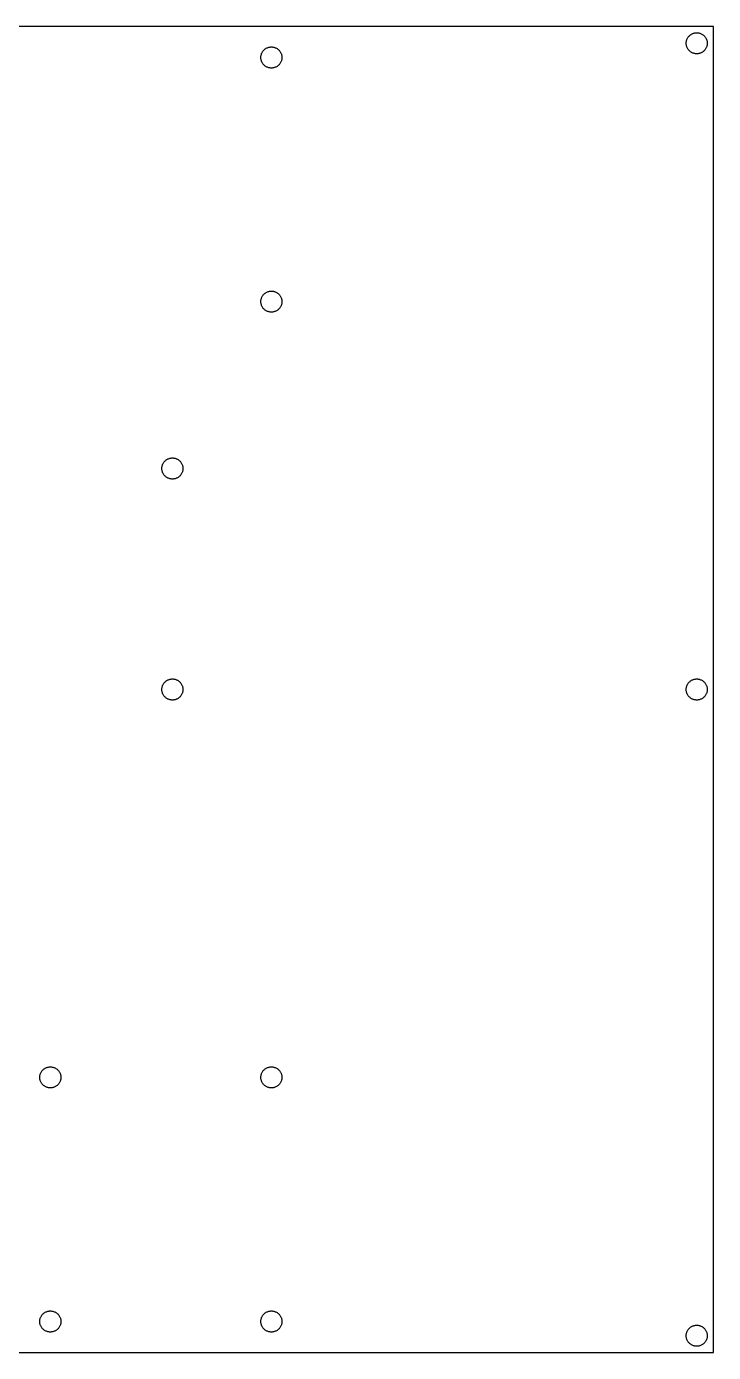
# Model space of a CAD drawing. Header units: metres. Extents: x 0 to 214, y 0 to 214.
# Drawn here: x 103.2 to 214, y 0 to 214 of the extents above; entities that cross this region are included whole.
import ezdxf

# ---------------------------------------------------------------- set-up
doc = ezdxf.new("R2010")
doc.units = ezdxf.units.M

msp = doc.modelspace()

# ---------------------------------------------------------------- linework, layer by layer
for p, q in [((214, 214), (0, 214)), ((214, 0), (214, 214)), ((209.683, 211.825), (209.719, 211.926)), ((209.719, 211.926), (209.762, 212.024)), ((209.762, 212.024), (209.81, 212.119)), ((209.81, 212.119), (209.865, 212.211)), ((209.865, 212.211), (209.925, 212.299)), ((209.925, 212.299), (209.99, 212.384)), ((209.99, 212.384), (210.061, 212.464)), ((210.061, 212.464), (210.136, 212.539)), ((210.136, 212.539), (210.216, 212.61)), ((210.216, 212.61), (210.301, 212.675)), ((210.301, 212.675), (210.389, 212.735)), ((210.389, 212.735), (210.481, 212.79)), ((210.481, 212.79), (210.576, 212.838)), ((210.576, 212.838), (210.674, 212.881)), ((210.674, 212.881), (210.775, 212.917)), ((210.775, 212.917), (210.877, 212.947)), ((210.877, 212.947), (210.981, 212.97)), ((210.981, 212.97), (211.087, 212.987)), ((211.087, 212.987), (211.193, 212.997)), ((211.193, 212.997), (211.3, 213)), ((211.3, 213), (211.407, 212.997)), ((211.407, 212.997), (211.513, 212.987)), ((211.513, 212.987), (211.619, 212.97)), ((211.619, 212.97), (211.723, 212.947)), ((211.723, 212.947), (211.825, 212.917)), ((211.825, 212.917), (211.926, 212.881)), ((211.926, 212.881), (212.024, 212.838)), ((212.024, 212.838), (212.119, 212.79)), ((212.119, 212.79), (212.211, 212.735)), ((212.211, 212.735), (212.299, 212.675)), ((212.299, 212.675), (212.384, 212.61)), ((212.384, 212.61), (212.464, 212.539)), ((212.464, 212.539), (212.539, 212.464)), ((212.539, 212.464), (212.61, 212.384)), ((212.61, 212.384), (212.675, 212.299)), ((212.675, 212.299), (212.735, 212.211)), ((212.735, 212.211), (212.79, 212.119)), ((212.79, 212.119), (212.838, 212.024)), ((212.838, 212.024), (212.881, 211.926)), ((212.881, 211.926), (212.917, 211.825)), ((141.086, 209.626), (141.128, 209.724)), ((141.128, 209.724), (141.177, 209.819)), ((141.177, 209.819), (141.231, 209.911)), ((141.231, 209.911), (141.291, 209.999)), ((141.291, 209.999), (141.357, 210.084)), ((141.357, 210.084), (141.427, 210.164)), ((141.427, 210.164), (141.503, 210.239)), ((141.503, 210.239), (141.583, 210.31)), ((141.583, 210.31), (141.667, 210.375)), ((141.667, 210.375), (141.756, 210.435)), ((141.756, 210.435), (141.848, 210.49)), ((141.848, 210.49), (141.943, 210.538)), ((141.943, 210.538), (142.041, 210.581)), ((142.041, 210.581), (142.141, 210.617)), ((142.141, 210.617), (142.244, 210.647)), ((142.244, 210.647), (142.348, 210.67)), ((142.348, 210.67), (142.454, 210.687)), ((142.454, 210.687), (142.56, 210.697)), ((142.56, 210.697), (142.667, 210.7)), ((142.667, 210.7), (142.773, 210.697)), ((142.773, 210.697), (142.88, 210.687)), ((142.88, 210.687), (142.985, 210.67)), ((142.985, 210.67), (143.089, 210.647)), ((143.089, 210.647), (143.192, 210.617)), ((143.192, 210.617), (143.292, 210.581)), ((143.292, 210.581), (143.39, 210.538)), ((143.39, 210.538), (143.486, 210.49)), ((143.486, 210.49), (143.578, 210.435)), ((143.578, 210.435), (143.666, 210.375)), ((143.666, 210.375), (143.75, 210.31)), ((143.75, 210.31), (143.83, 210.239)), ((143.83, 210.239), (143.906, 210.164)), ((143.906, 210.164), (143.977, 210.084)), ((143.977, 210.084), (144.042, 209.999)), ((144.042, 209.999), (144.102, 209.911)), ((144.102, 209.911), (144.156, 209.819)), ((144.156, 209.819), (144.205, 209.724)), ((144.205, 209.724), (144.247, 209.626)), ((209.6, 211.3), (209.603, 211.407)), ((209.603, 211.193), (209.6, 211.3)), ((209.603, 211.407), (209.613, 211.513)), ((209.613, 211.087), (209.603, 211.193)), ((209.613, 211.513), (209.63, 211.619)), ((209.63, 210.981), (209.613, 211.087)), ((209.63, 211.619), (209.653, 211.723)), ((209.653, 210.877), (209.63, 210.981)), ((209.653, 211.723), (209.683, 211.825)), ((209.683, 210.775), (209.653, 210.877)), ((209.719, 210.674), (209.683, 210.775)), ((209.762, 210.576), (209.719, 210.674)), ((209.81, 210.481), (209.762, 210.576)), ((209.865, 210.389), (209.81, 210.481)), ((209.925, 210.301), (209.865, 210.389)), ((209.99, 210.216), (209.925, 210.301)), ((210.061, 210.136), (209.99, 210.216)), ((210.136, 210.061), (210.061, 210.136)), ((210.216, 209.99), (210.136, 210.061)), ((210.301, 209.925), (210.216, 209.99)), ((210.389, 209.865), (210.301, 209.925)), ((210.481, 209.81), (210.389, 209.865)), ((210.576, 209.762), (210.481, 209.81)), ((210.674, 209.719), (210.576, 209.762)), ((212.024, 209.762), (211.926, 209.719)), ((212.119, 209.81), (212.024, 209.762)), ((212.211, 209.865), (212.119, 209.81)), ((212.299, 209.925), (212.211, 209.865)), ((212.384, 209.99), (212.299, 209.925)), ((212.464, 210.061), (212.384, 209.99)), ((212.539, 210.136), (212.464, 210.061)), ((212.61, 210.216), (212.539, 210.136)), ((212.675, 210.301), (212.61, 210.216)), ((212.735, 210.389), (212.675, 210.301)), ((212.79, 210.481), (212.735, 210.389)), ((212.838, 210.576), (212.79, 210.481)), ((212.881, 210.674), (212.838, 210.576)), ((212.917, 210.775), (212.881, 210.674)), ((212.917, 211.825), (212.947, 211.723)), ((212.947, 210.877), (212.917, 210.775)), ((212.947, 211.723), (212.97, 211.619)), ((212.97, 210.981), (212.947, 210.877)), ((212.97, 211.619), (212.987, 211.513)), ((212.987, 211.087), (212.97, 210.981)), ((212.987, 211.513), (212.997, 211.407)), ((212.997, 211.193), (212.987, 211.087)), ((212.997, 211.407), (213, 211.3)), ((213, 211.3), (212.997, 211.193)), ((140.967, 209), (140.97, 209.107)), ((140.97, 208.893), (140.967, 209)), ((140.97, 209.107), (140.98, 209.213)), ((140.98, 208.787), (140.97, 208.893)), ((140.98, 209.213), (140.997, 209.319)), ((140.997, 208.681), (140.98, 208.787)), ((140.997, 209.319), (141.02, 209.423)), ((141.02, 208.577), (140.997, 208.681)), ((141.02, 209.423), (141.05, 209.525)), ((141.05, 208.475), (141.02, 208.577)), ((141.05, 209.525), (141.086, 209.626)), ((141.086, 208.374), (141.05, 208.475)), ((141.128, 208.276), (141.086, 208.374)), ((141.177, 208.181), (141.128, 208.276)), ((141.231, 208.089), (141.177, 208.181)), ((141.291, 208.001), (141.231, 208.089)), ((141.357, 207.916), (141.291, 208.001)), ((141.427, 207.836), (141.357, 207.916)), ((141.503, 207.761), (141.427, 207.836)), ((141.583, 207.69), (141.503, 207.761)), ((141.667, 207.625), (141.583, 207.69)), ((141.756, 207.565), (141.667, 207.625)), ((143.666, 207.625), (143.578, 207.565)), ((143.75, 207.69), (143.666, 207.625)), ((143.83, 207.761), (143.75, 207.69)), ((143.906, 207.836), (143.83, 207.761)), ((143.977, 207.916), (143.906, 207.836)), ((144.042, 208.001), (143.977, 207.916)), ((144.102, 208.089), (144.042, 208.001)), ((144.156, 208.181), (144.102, 208.089)), ((144.205, 208.276), (144.156, 208.181)), ((144.247, 208.374), (144.205, 208.276)), ((144.247, 209.626), (144.283, 209.525)), ((144.283, 208.475), (144.247, 208.374)), ((144.283, 209.525), (144.313, 209.423)), ((144.313, 208.577), (144.283, 208.475)), ((144.313, 209.423), (144.337, 209.319)), ((144.337, 208.681), (144.313, 208.577)), ((144.337, 209.319), (144.353, 209.213)), ((144.353, 208.787), (144.337, 208.681)), ((144.353, 209.213), (144.363, 209.107)), ((144.363, 208.893), (144.353, 208.787)), ((144.363, 209.107), (144.367, 209)), ((144.367, 209), (144.363, 208.893)), ((210.775, 209.683), (210.674, 209.719)), ((210.877, 209.653), (210.775, 209.683)), ((210.981, 209.63), (210.877, 209.653)), ((211.087, 209.613), (210.981, 209.63)), ((211.193, 209.603), (211.087, 209.613)), ((211.3, 209.6), (211.193, 209.603)), ((211.407, 209.603), (211.3, 209.6)), ((211.513, 209.613), (211.407, 209.603)), ((211.619, 209.63), (211.513, 209.613)), ((211.723, 209.653), (211.619, 209.63)), ((211.825, 209.683), (211.723, 209.653)), ((211.926, 209.719), (211.825, 209.683)), ((141.848, 207.51), (141.756, 207.565)), ((141.943, 207.462), (141.848, 207.51)), ((142.041, 207.419), (141.943, 207.462)), ((142.141, 207.383), (142.041, 207.419)), ((142.244, 207.353), (142.141, 207.383)), ((142.348, 207.33), (142.244, 207.353)), ((142.454, 207.313), (142.348, 207.33)), ((142.56, 207.303), (142.454, 207.313)), ((142.667, 207.3), (142.56, 207.303)), ((142.773, 207.303), (142.667, 207.3)), ((142.88, 207.313), (142.773, 207.303)), ((142.985, 207.33), (142.88, 207.313)), ((143.089, 207.353), (142.985, 207.33)), ((143.192, 207.383), (143.089, 207.353)), ((143.292, 207.419), (143.192, 207.383)), ((143.39, 207.462), (143.292, 207.419)), ((143.486, 207.51), (143.39, 207.462)), ((143.578, 207.565), (143.486, 207.51)), ((142.041, 171.181), (142.141, 171.217)), ((142.141, 171.217), (142.244, 171.247)), ((142.244, 171.247), (142.348, 171.27)), ((142.348, 171.27), (142.454, 171.287)), ((142.454, 171.287), (142.56, 171.297)), ((142.56, 171.297), (142.667, 171.3)), ((142.667, 171.3), (142.773, 171.297)), ((142.773, 171.297), (142.88, 171.287)), ((142.88, 171.287), (142.985, 171.27)), ((142.985, 171.27), (143.089, 171.247)), ((143.089, 171.247), (143.192, 171.217)), ((143.192, 171.217), (143.292, 171.181)), ((140.967, 169.6), (140.97, 169.707)), ((140.97, 169.493), (140.967, 169.6)), ((140.97, 169.707), (140.98, 169.813)), ((140.98, 169.387), (140.97, 169.493)), ((140.98, 169.813), (140.997, 169.919)), ((140.997, 169.281), (140.98, 169.387)), ((140.997, 169.919), (141.02, 170.023)), ((141.02, 169.177), (140.997, 169.281)), ((141.02, 170.023), (141.05, 170.125)), ((141.05, 169.075), (141.02, 169.177)), ((141.05, 170.125), (141.086, 170.226)), ((141.086, 168.974), (141.05, 169.075)), ((141.086, 170.226), (141.128, 170.324)), ((141.128, 170.324), (141.177, 170.419)), ((141.177, 170.419), (141.231, 170.511)), ((141.231, 170.511), (141.291, 170.599)), ((141.291, 170.599), (141.357, 170.684)), ((141.357, 170.684), (141.427, 170.764)), ((141.427, 170.764), (141.503, 170.839)), ((141.503, 170.839), (141.583, 170.91)), ((141.583, 170.91), (141.667, 170.975)), ((141.667, 170.975), (141.756, 171.035)), ((141.756, 171.035), (141.848, 171.09)), ((141.848, 171.09), (141.943, 171.138)), ((141.943, 171.138), (142.041, 171.181)), ((143.292, 171.181), (143.39, 171.138)), ((143.39, 171.138), (143.486, 171.09)), ((143.486, 171.09), (143.578, 171.035)), ((143.578, 171.035), (143.666, 170.975)), ((143.666, 170.975), (143.75, 170.91)), ((143.75, 170.91), (143.83, 170.839)), ((143.83, 170.839), (143.906, 170.764)), ((143.906, 170.764), (143.977, 170.684)), ((143.977, 170.684), (144.042, 170.599)), ((144.042, 170.599), (144.102, 170.511)), ((144.102, 170.511), (144.156, 170.419)), ((144.156, 170.419), (144.205, 170.324)), ((144.205, 170.324), (144.247, 170.226)), ((144.247, 170.226), (144.283, 170.125)), ((144.283, 169.075), (144.247, 168.974)), ((144.283, 170.125), (144.313, 170.023)), ((144.313, 169.177), (144.283, 169.075)), ((144.313, 170.023), (144.337, 169.919)), ((144.337, 169.281), (144.313, 169.177)), ((144.337, 169.919), (144.353, 169.813)), ((144.353, 169.387), (144.337, 169.281)), ((144.353, 169.813), (144.363, 169.707)), ((144.363, 169.493), (144.353, 169.387)), ((144.363, 169.707), (144.367, 169.6)), ((144.367, 169.6), (144.363, 169.493)), ((141.128, 168.876), (141.086, 168.974)), ((141.177, 168.781), (141.128, 168.876)), ((141.231, 168.689), (141.177, 168.781)), ((141.291, 168.601), (141.231, 168.689)), ((141.357, 168.516), (141.291, 168.601)), ((141.427, 168.436), (141.357, 168.516)), ((141.503, 168.361), (141.427, 168.436)), ((141.583, 168.29), (141.503, 168.361)), ((141.667, 168.225), (141.583, 168.29)), ((141.756, 168.165), (141.667, 168.225)), ((141.848, 168.11), (141.756, 168.165)), ((141.943, 168.062), (141.848, 168.11)), ((142.041, 168.019), (141.943, 168.062)), ((142.141, 167.983), (142.041, 168.019)), ((142.244, 167.953), (142.141, 167.983)), ((142.348, 167.93), (142.244, 167.953)), ((142.454, 167.913), (142.348, 167.93)), ((142.56, 167.903), (142.454, 167.913)), ((142.667, 167.9), (142.56, 167.903)), ((142.773, 167.903), (142.667, 167.9)), ((142.88, 167.913), (142.773, 167.903)), ((142.985, 167.93), (142.88, 167.913)), ((143.089, 167.953), (142.985, 167.93)), ((143.192, 167.983), (143.089, 167.953)), ((143.292, 168.019), (143.192, 167.983)), ((143.39, 168.062), (143.292, 168.019)), ((143.486, 168.11), (143.39, 168.062)), ((143.578, 168.165), (143.486, 168.11)), ((143.666, 168.225), (143.578, 168.165)), ((143.75, 168.29), (143.666, 168.225)), ((143.83, 168.361), (143.75, 168.29)), ((143.906, 168.436), (143.83, 168.361)), ((143.977, 168.516), (143.906, 168.436)), ((144.042, 168.601), (143.977, 168.516)), ((144.102, 168.689), (144.042, 168.601)), ((144.156, 168.781), (144.102, 168.689)), ((144.205, 168.876), (144.156, 168.781)), ((144.247, 168.974), (144.205, 168.876)), ((125.119, 143.292), (125.162, 143.39)), ((125.162, 143.39), (125.21, 143.486)), ((125.21, 143.486), (125.265, 143.578)), ((125.265, 143.578), (125.325, 143.666)), ((125.325, 143.666), (125.39, 143.75)), ((125.39, 143.75), (125.461, 143.83)), ((125.461, 143.83), (125.536, 143.906)), ((125.536, 143.906), (125.616, 143.977)), ((125.616, 143.977), (125.701, 144.042)), ((125.701, 144.042), (125.789, 144.102)), ((125.789, 144.102), (125.881, 144.156)), ((125.881, 144.156), (125.976, 144.205)), ((125.976, 144.205), (126.074, 144.247)), ((126.074, 144.247), (126.175, 144.283)), ((126.175, 144.283), (126.277, 144.313)), ((126.277, 144.313), (126.381, 144.337)), ((126.381, 144.337), (126.487, 144.353)), ((126.487, 144.353), (126.593, 144.363)), ((126.593, 144.363), (126.7, 144.367)), ((126.7, 144.367), (126.807, 144.363)), ((126.807, 144.363), (126.913, 144.353)), ((126.913, 144.353), (127.019, 144.337)), ((127.019, 144.337), (127.123, 144.313)), ((127.123, 144.313), (127.225, 144.283)), ((127.225, 144.283), (127.326, 144.247)), ((127.326, 144.247), (127.424, 144.205)), ((127.424, 144.205), (127.519, 144.156)), ((127.519, 144.156), (127.611, 144.102)), ((127.611, 144.102), (127.699, 144.042)), ((127.699, 144.042), (127.784, 143.977)), ((127.784, 143.977), (127.864, 143.906)), ((127.864, 143.906), (127.939, 143.83)), ((127.939, 143.83), (128.01, 143.75)), ((128.01, 143.75), (128.075, 143.666)), ((128.075, 143.666), (128.135, 143.578)), ((128.135, 143.578), (128.19, 143.486)), ((128.19, 143.486), (128.238, 143.39)), ((128.238, 143.39), (128.281, 143.292)), ((125, 142.667), (125.003, 142.773)), ((125.003, 142.56), (125, 142.667)), ((125.003, 142.773), (125.013, 142.88)), ((125.013, 142.454), (125.003, 142.56)), ((125.013, 142.88), (125.03, 142.985)), ((125.03, 142.348), (125.013, 142.454)), ((125.03, 142.985), (125.053, 143.089)), ((125.053, 142.244), (125.03, 142.348)), ((125.053, 143.089), (125.083, 143.192)), ((125.083, 142.141), (125.053, 142.244)), ((125.083, 143.192), (125.119, 143.292)), ((125.119, 142.041), (125.083, 142.141)), ((125.162, 141.943), (125.119, 142.041)), ((125.21, 141.848), (125.162, 141.943)), ((125.265, 141.756), (125.21, 141.848)), ((125.325, 141.667), (125.265, 141.756)), ((125.39, 141.583), (125.325, 141.667)), ((125.461, 141.503), (125.39, 141.583)), ((125.536, 141.427), (125.461, 141.503)), ((125.616, 141.357), (125.536, 141.427)), ((125.701, 141.291), (125.616, 141.357)), ((125.789, 141.231), (125.701, 141.291)), ((127.699, 141.291), (127.611, 141.231)), ((127.784, 141.357), (127.699, 141.291)), ((127.864, 141.427), (127.784, 141.357)), ((127.939, 141.503), (127.864, 141.427)), ((128.01, 141.583), (127.939, 141.503)), ((128.075, 141.667), (128.01, 141.583)), ((128.135, 141.756), (128.075, 141.667)), ((128.19, 141.848), (128.135, 141.756)), ((128.238, 141.943), (128.19, 141.848)), ((128.281, 142.041), (128.238, 141.943)), ((128.281, 143.292), (128.317, 143.192)), ((128.317, 142.141), (128.281, 142.041)), ((128.317, 143.192), (128.347, 143.089)), ((128.347, 142.244), (128.317, 142.141)), ((128.347, 143.089), (128.37, 142.985)), ((128.37, 142.348), (128.347, 142.244)), ((128.37, 142.985), (128.387, 142.88)), ((128.387, 142.454), (128.37, 142.348)), ((128.387, 142.88), (128.397, 142.773)), ((128.397, 142.56), (128.387, 142.454)), ((128.397, 142.773), (128.4, 142.667)), ((128.4, 142.667), (128.397, 142.56)), ((125.881, 141.177), (125.789, 141.231)), ((125.976, 141.128), (125.881, 141.177)), ((126.074, 141.086), (125.976, 141.128)), ((126.175, 141.05), (126.074, 141.086)), ((126.277, 141.02), (126.175, 141.05)), ((126.381, 140.997), (126.277, 141.02)), ((126.487, 140.98), (126.381, 140.997)), ((126.593, 140.97), (126.487, 140.98)), ((126.7, 140.967), (126.593, 140.97)), ((126.807, 140.97), (126.7, 140.967)), ((126.913, 140.98), (126.807, 140.97)), ((127.019, 140.997), (126.913, 140.98)), ((127.123, 141.02), (127.019, 140.997)), ((127.225, 141.05), (127.123, 141.02)), ((127.326, 141.086), (127.225, 141.05)), ((127.424, 141.128), (127.326, 141.086)), ((127.519, 141.177), (127.424, 141.128)), ((127.611, 141.231), (127.519, 141.177)), ((125, 107), (125.003, 107.107)), ((125.003, 106.893), (125, 107)), ((125.003, 107.107), (125.013, 107.213)), ((125.013, 107.213), (125.03, 107.319)), ((125.03, 107.319), (125.053, 107.423)), ((125.053, 107.423), (125.083, 107.525)), ((125.083, 107.525), (125.119, 107.626)), ((125.119, 107.626), (125.162, 107.724)), ((125.162, 107.724), (125.21, 107.819)), ((125.21, 107.819), (125.265, 107.911)), ((125.265, 107.911), (125.325, 107.999)), ((125.325, 107.999), (125.39, 108.084)), ((125.39, 108.084), (125.461, 108.164)), ((125.461, 108.164), (125.536, 108.239)), ((125.536, 108.239), (125.616, 108.31)), ((125.616, 108.31), (125.701, 108.375)), ((125.701, 108.375), (125.789, 108.435)), ((125.789, 108.435), (125.881, 108.49)), ((125.881, 108.49), (125.976, 108.538)), ((125.976, 108.538), (126.074, 108.581)), ((126.074, 108.581), (126.175, 108.617)), ((126.175, 108.617), (126.277, 108.647)), ((126.277, 108.647), (126.381, 108.67)), ((126.381, 108.67), (126.487, 108.687)), ((126.487, 108.687), (126.593, 108.697)), ((126.593, 108.697), (126.7, 108.7)), ((126.7, 108.7), (126.807, 108.697)), ((126.807, 108.697), (126.913, 108.687)), ((126.913, 108.687), (127.019, 108.67)), ((127.019, 108.67), (127.123, 108.647)), ((127.123, 108.647), (127.225, 108.617)), ((127.225, 108.617), (127.326, 108.581)), ((127.326, 108.581), (127.424, 108.538)), ((127.424, 108.538), (127.519, 108.49)), ((127.519, 108.49), (127.611, 108.435)), ((127.611, 108.435), (127.699, 108.375)), ((127.699, 108.375), (127.784, 108.31)), ((127.784, 108.31), (127.864, 108.239)), ((127.864, 108.239), (127.939, 108.164)), ((127.939, 108.164), (128.01, 108.084)), ((128.01, 108.084), (128.075, 107.999)), ((128.075, 107.999), (128.135, 107.911)), ((128.135, 107.911), (128.19, 107.819)), ((128.19, 107.819), (128.238, 107.724)), ((128.238, 107.724), (128.281, 107.626)), ((128.281, 107.626), (128.317, 107.525)), ((128.317, 107.525), (128.347, 107.423)), ((128.347, 107.423), (128.37, 107.319)), ((128.37, 107.319), (128.387, 107.213)), ((128.387, 107.213), (128.397, 107.107)), ((128.397, 107.107), (128.4, 107)), ((128.4, 107), (128.397, 106.893)), ((209.6, 107), (209.603, 107.107)), ((209.603, 106.893), (209.6, 107)), ((209.603, 107.107), (209.613, 107.213)), ((209.613, 107.213), (209.63, 107.319)), ((209.63, 107.319), (209.653, 107.423)), ((209.653, 107.423), (209.683, 107.525)), ((209.683, 107.525), (209.719, 107.626)), ((209.719, 107.626), (209.762, 107.724)), ((209.762, 107.724), (209.81, 107.819)), ((209.81, 107.819), (209.865, 107.911)), ((209.865, 107.911), (209.925, 107.999)), ((209.925, 107.999), (209.99, 108.084)), ((209.99, 108.084), (210.061, 108.164)), ((210.061, 108.164), (210.136, 108.239)), ((210.136, 108.239), (210.216, 108.31)), ((210.216, 108.31), (210.301, 108.375)), ((210.301, 108.375), (210.389, 108.435)), ((210.389, 108.435), (210.481, 108.49)), ((210.481, 108.49), (210.576, 108.538)), ((210.576, 108.538), (210.674, 108.581)), ((210.674, 108.581), (210.775, 108.617)), ((210.775, 108.617), (210.877, 108.647)), ((210.877, 108.647), (210.981, 108.67)), ((210.981, 108.67), (211.087, 108.687)), ((211.087, 108.687), (211.193, 108.697)), ((211.193, 108.697), (211.3, 108.7)), ((211.3, 108.7), (211.407, 108.697)), ((211.407, 108.697), (211.513, 108.687)), ((211.513, 108.687), (211.619, 108.67)), ((211.619, 108.67), (211.723, 108.647)), ((211.723, 108.647), (211.825, 108.617)), ((211.825, 108.617), (211.926, 108.581)), ((211.926, 108.581), (212.024, 108.538)), ((212.024, 108.538), (212.119, 108.49)), ((212.119, 108.49), (212.211, 108.435)), ((212.211, 108.435), (212.299, 108.375)), ((212.299, 108.375), (212.384, 108.31)), ((212.384, 108.31), (212.464, 108.239)), ((212.464, 108.239), (212.539, 108.164)), ((212.539, 108.164), (212.61, 108.084)), ((212.61, 108.084), (212.675, 107.999)), ((212.675, 107.999), (212.735, 107.911)), ((212.735, 107.911), (212.79, 107.819)), ((212.79, 107.819), (212.838, 107.724)), ((212.838, 107.724), (212.881, 107.626)), ((212.881, 107.626), (212.917, 107.525)), ((212.917, 107.525), (212.947, 107.423)), ((212.947, 107.423), (212.97, 107.319)), ((212.97, 107.319), (212.987, 107.213)), ((212.987, 107.213), (212.997, 107.107)), ((212.997, 107.107), (213, 107)), ((213, 107), (212.997, 106.893)), ((125.013, 106.787), (125.003, 106.893)), ((125.03, 106.681), (125.013, 106.787)), ((125.053, 106.577), (125.03, 106.681)), ((125.083, 106.475), (125.053, 106.577)), ((125.119, 106.374), (125.083, 106.475)), ((125.162, 106.276), (125.119, 106.374)), ((125.21, 106.181), (125.162, 106.276)), ((125.265, 106.089), (125.21, 106.181)), ((125.325, 106.001), (125.265, 106.089)), ((125.39, 105.916), (125.325, 106.001)), ((125.461, 105.836), (125.39, 105.916)), ((125.536, 105.761), (125.461, 105.836)), ((125.616, 105.69), (125.536, 105.761)), ((125.701, 105.625), (125.616, 105.69)), ((125.789, 105.565), (125.701, 105.625)), ((125.881, 105.51), (125.789, 105.565)), ((125.976, 105.462), (125.881, 105.51)), ((126.074, 105.419), (125.976, 105.462)), ((126.175, 105.383), (126.074, 105.419)), ((126.277, 105.353), (126.175, 105.383)), ((126.381, 105.33), (126.277, 105.353)), ((126.487, 105.313), (126.381, 105.33)), ((126.593, 105.303), (126.487, 105.313)), ((126.7, 105.3), (126.593, 105.303)), ((126.807, 105.303), (126.7, 105.3)), ((126.913, 105.313), (126.807, 105.303)), ((127.019, 105.33), (126.913, 105.313)), ((127.123, 105.353), (127.019, 105.33)), ((127.225, 105.383), (127.123, 105.353)), ((127.326, 105.419), (127.225, 105.383)), ((127.424, 105.462), (127.326, 105.419)), ((127.519, 105.51), (127.424, 105.462)), ((127.611, 105.565), (127.519, 105.51)), ((127.699, 105.625), (127.611, 105.565)), ((127.784, 105.69), (127.699, 105.625)), ((127.864, 105.761), (127.784, 105.69)), ((127.939, 105.836), (127.864, 105.761)), ((128.01, 105.916), (127.939, 105.836)), ((128.075, 106.001), (128.01, 105.916)), ((128.135, 106.089), (128.075, 106.001)), ((128.19, 106.181), (128.135, 106.089)), ((128.238, 106.276), (128.19, 106.181)), ((128.281, 106.374), (128.238, 106.276)), ((128.317, 106.475), (128.281, 106.374)), ((128.347, 106.577), (128.317, 106.475)), ((128.37, 106.681), (128.347, 106.577)), ((128.387, 106.787), (128.37, 106.681)), ((128.397, 106.893), (128.387, 106.787)), ((209.613, 106.787), (209.603, 106.893)), ((209.63, 106.681), (209.613, 106.787)), ((209.653, 106.577), (209.63, 106.681)), ((209.683, 106.475), (209.653, 106.577)), ((209.719, 106.374), (209.683, 106.475)), ((209.762, 106.276), (209.719, 106.374)), ((209.81, 106.181), (209.762, 106.276)), ((209.865, 106.089), (209.81, 106.181)), ((209.925, 106.001), (209.865, 106.089)), ((209.99, 105.916), (209.925, 106.001)), ((210.061, 105.836), (209.99, 105.916)), ((210.136, 105.761), (210.061, 105.836)), ((210.216, 105.69), (210.136, 105.761)), ((210.301, 105.625), (210.216, 105.69)), ((210.389, 105.565), (210.301, 105.625)), ((210.481, 105.51), (210.389, 105.565)), ((210.576, 105.462), (210.481, 105.51)), ((210.674, 105.419), (210.576, 105.462)), ((210.775, 105.383), (210.674, 105.419)), ((210.877, 105.353), (210.775, 105.383)), ((210.981, 105.33), (210.877, 105.353)), ((211.087, 105.313), (210.981, 105.33)), ((211.193, 105.303), (211.087, 105.313)), ((211.3, 105.3), (211.193, 105.303)), ((211.407, 105.303), (211.3, 105.3)), ((211.513, 105.313), (211.407, 105.303)), ((211.619, 105.33), (211.513, 105.313)), ((211.723, 105.353), (211.619, 105.33)), ((211.825, 105.383), (211.723, 105.353)), ((211.926, 105.419), (211.825, 105.383)), ((212.024, 105.462), (211.926, 105.419)), ((212.119, 105.51), (212.024, 105.462)), ((212.211, 105.565), (212.119, 105.51)), ((212.299, 105.625), (212.211, 105.565)), ((212.384, 105.69), (212.299, 105.625)), ((212.464, 105.761), (212.384, 105.69)), ((212.539, 105.836), (212.464, 105.761)), ((212.61, 105.916), (212.539, 105.836)), ((212.675, 106.001), (212.61, 105.916)), ((212.735, 106.089), (212.675, 106.001)), ((212.79, 106.181), (212.735, 106.089)), ((212.838, 106.276), (212.79, 106.181)), ((212.881, 106.374), (212.838, 106.276)), ((212.917, 106.475), (212.881, 106.374)), ((212.947, 106.577), (212.917, 106.475)), ((212.97, 106.681), (212.947, 106.577)), ((212.987, 106.787), (212.97, 106.681)), ((212.997, 106.893), (212.987, 106.787)), ((105.383, 44.9253), (105.419, 45.0258)), ((105.419, 45.0258), (105.462, 45.1238)), ((105.462, 45.1238), (105.51, 45.219)), ((105.51, 45.219), (105.565, 45.3109)), ((105.565, 45.3109), (105.625, 45.3992)), ((105.625, 45.3992), (105.69, 45.4836)), ((105.69, 45.4836), (105.761, 45.5637)), ((105.761, 45.5637), (105.836, 45.6392)), ((105.836, 45.6392), (105.916, 45.7099)), ((105.916, 45.7099), (106.001, 45.7753)), ((106.001, 45.7753), (106.089, 45.8353)), ((106.089, 45.8353), (106.181, 45.8897)), ((106.181, 45.8897), (106.276, 45.9382)), ((106.276, 45.9382), (106.374, 45.9806)), ((106.374, 45.9806), (106.475, 46.0168)), ((106.475, 46.0168), (106.577, 46.0466)), ((106.577, 46.0466), (106.681, 46.0699)), ((106.681, 46.0699), (106.787, 46.0866)), ((106.787, 46.0866), (106.893, 46.0966)), ((106.893, 46.0966), (107, 46.1)), ((107, 46.1), (107.107, 46.0966)), ((107.107, 46.0966), (107.213, 46.0866)), ((107.213, 46.0866), (107.319, 46.0699)), ((107.319, 46.0699), (107.423, 46.0466)), ((107.423, 46.0466), (107.525, 46.0168)), ((107.525, 46.0168), (107.626, 45.9806)), ((107.626, 45.9806), (107.724, 45.9382)), ((107.724, 45.9382), (107.819, 45.8897)), ((107.819, 45.8897), (107.911, 45.8353)), ((107.911, 45.8353), (107.999, 45.7753)), ((107.999, 45.7753), (108.084, 45.7099)), ((108.084, 45.7099), (108.164, 45.6392)), ((108.164, 45.6392), (108.239, 45.5637)), ((108.239, 45.5637), (108.31, 45.4836)), ((108.31, 45.4836), (108.375, 45.3992)), ((108.375, 45.3992), (108.435, 45.3109)), ((108.435, 45.3109), (108.49, 45.219)), ((108.49, 45.219), (108.538, 45.1238)), ((108.538, 45.1238), (108.581, 45.0258)), ((108.581, 45.0258), (108.617, 44.9253)), ((141.05, 44.9253), (141.086, 45.0258)), ((141.086, 45.0258), (141.128, 45.1238)), ((141.128, 45.1238), (141.177, 45.219)), ((141.177, 45.219), (141.231, 45.3109)), ((141.231, 45.3109), (141.291, 45.3992)), ((141.291, 45.3992), (141.357, 45.4836)), ((141.357, 45.4836), (141.427, 45.5637)), ((141.427, 45.5637), (141.503, 45.6392)), ((141.503, 45.6392), (141.583, 45.7099)), ((141.583, 45.7099), (141.667, 45.7753)), ((141.667, 45.7753), (141.756, 45.8353)), ((141.756, 45.8353), (141.848, 45.8897)), ((141.848, 45.8897), (141.943, 45.9382)), ((141.943, 45.9382), (142.041, 45.9806)), ((142.041, 45.9806), (142.141, 46.0168)), ((142.141, 46.0168), (142.244, 46.0466)), ((142.244, 46.0466), (142.348, 46.0699)), ((142.348, 46.0699), (142.454, 46.0866)), ((142.454, 46.0866), (142.56, 46.0966)), ((142.56, 46.0966), (142.667, 46.1)), ((142.667, 46.1), (142.773, 46.0966)), ((142.773, 46.0966), (142.88, 46.0866)), ((142.88, 46.0866), (142.985, 46.0699)), ((142.985, 46.0699), (143.089, 46.0466)), ((143.089, 46.0466), (143.192, 46.0168)), ((143.192, 46.0168), (143.292, 45.9806)), ((143.292, 45.9806), (143.39, 45.9382)), ((143.39, 45.9382), (143.486, 45.8897)), ((143.486, 45.8897), (143.578, 45.8353)), ((143.578, 45.8353), (143.666, 45.7753)), ((143.666, 45.7753), (143.75, 45.7099)), ((143.75, 45.7099), (143.83, 45.6392)), ((143.83, 45.6392), (143.906, 45.5637)), ((143.906, 45.5637), (143.977, 45.4836)), ((143.977, 45.4836), (144.042, 45.3992)), ((144.042, 45.3992), (144.102, 45.3109)), ((144.102, 45.3109), (144.156, 45.219)), ((144.156, 45.219), (144.205, 45.1238)), ((144.205, 45.1238), (144.247, 45.0258)), ((144.247, 45.0258), (144.283, 44.9253)), ((105.3, 44.4), (105.303, 44.5067)), ((105.303, 44.2932), (105.3, 44.4)), ((105.303, 44.5067), (105.313, 44.6131)), ((105.313, 44.1869), (105.303, 44.2932)), ((105.313, 44.6131), (105.33, 44.7185)), ((105.33, 44.0815), (105.313, 44.1869)), ((105.33, 44.7185), (105.353, 44.8228)), ((105.353, 43.9772), (105.33, 44.0815)), ((105.353, 44.8228), (105.383, 44.9253)), ((105.383, 43.8747), (105.353, 43.9772)), ((105.419, 43.7742), (105.383, 43.8747)), ((105.462, 43.6762), (105.419, 43.7742)), ((105.51, 43.581), (105.462, 43.6762)), ((105.565, 43.4891), (105.51, 43.581)), ((105.625, 43.4008), (105.565, 43.4891)), ((105.69, 43.3164), (105.625, 43.4008)), ((105.761, 43.2363), (105.69, 43.3164)), ((105.836, 43.1608), (105.761, 43.2363)), ((105.916, 43.0901), (105.836, 43.1608)), ((106.001, 43.0247), (105.916, 43.0901)), ((106.089, 42.9646), (106.001, 43.0247)), ((106.181, 42.9103), (106.089, 42.9646)), ((106.276, 42.8618), (106.181, 42.9103)), ((106.374, 42.8194), (106.276, 42.8618)), ((106.475, 42.7832), (106.374, 42.8194)), ((107.626, 42.8194), (107.525, 42.7832)), ((107.724, 42.8618), (107.626, 42.8194)), ((107.819, 42.9103), (107.724, 42.8618)), ((107.911, 42.9646), (107.819, 42.9103)), ((107.999, 43.0247), (107.911, 42.9646)), ((108.084, 43.0901), (107.999, 43.0247)), ((108.164, 43.1608), (108.084, 43.0901)), ((108.239, 43.2363), (108.164, 43.1608)), ((108.31, 43.3164), (108.239, 43.2363)), ((108.375, 43.4008), (108.31, 43.3164)), ((108.435, 43.4891), (108.375, 43.4008)), ((108.49, 43.581), (108.435, 43.4891)), ((108.538, 43.6762), (108.49, 43.581)), ((108.581, 43.7742), (108.538, 43.6762)), ((108.617, 43.8747), (108.581, 43.7742)), ((108.617, 44.9253), (108.647, 44.8228)), ((108.647, 43.9772), (108.617, 43.8747)), ((108.647, 44.8228), (108.67, 44.7185)), ((108.67, 44.0815), (108.647, 43.9772)), ((108.67, 44.7185), (108.687, 44.6131)), ((108.687, 44.1869), (108.67, 44.0815)), ((108.687, 44.6131), (108.697, 44.5067)), ((108.697, 44.2932), (108.687, 44.1869)), ((108.697, 44.5067), (108.7, 44.4)), ((108.7, 44.4), (108.697, 44.2932)), ((140.967, 44.4), (140.97, 44.5067)), ((140.97, 44.2932), (140.967, 44.4)), ((140.97, 44.5067), (140.98, 44.6131)), ((140.98, 44.1869), (140.97, 44.2932)), ((140.98, 44.6131), (140.997, 44.7185)), ((140.997, 44.0815), (140.98, 44.1869)), ((140.997, 44.7185), (141.02, 44.8228)), ((141.02, 43.9772), (140.997, 44.0815)), ((141.02, 44.8228), (141.05, 44.9253)), ((141.05, 43.8747), (141.02, 43.9772)), ((141.086, 43.7742), (141.05, 43.8747)), ((141.128, 43.6762), (141.086, 43.7742)), ((141.177, 43.581), (141.128, 43.6762)), ((141.231, 43.4891), (141.177, 43.581)), ((141.291, 43.4008), (141.231, 43.4891)), ((141.357, 43.3164), (141.291, 43.4008)), ((141.427, 43.2363), (141.357, 43.3164)), ((141.503, 43.1608), (141.427, 43.2363)), ((141.583, 43.0901), (141.503, 43.1608)), ((141.667, 43.0247), (141.583, 43.0901)), ((141.756, 42.9646), (141.667, 43.0247)), ((141.848, 42.9103), (141.756, 42.9646)), ((141.943, 42.8618), (141.848, 42.9103)), ((142.041, 42.8194), (141.943, 42.8618)), ((142.141, 42.7832), (142.041, 42.8194)), ((143.292, 42.8194), (143.192, 42.7832)), ((143.39, 42.8618), (143.292, 42.8194)), ((143.486, 42.9103), (143.39, 42.8618)), ((143.578, 42.9646), (143.486, 42.9103)), ((143.666, 43.0247), (143.578, 42.9646)), ((143.75, 43.0901), (143.666, 43.0247)), ((143.83, 43.1608), (143.75, 43.0901)), ((143.906, 43.2363), (143.83, 43.1608)), ((143.977, 43.3164), (143.906, 43.2363)), ((144.042, 43.4008), (143.977, 43.3164)), ((144.102, 43.4891), (144.042, 43.4008)), ((144.156, 43.581), (144.102, 43.4891)), ((144.205, 43.6762), (144.156, 43.581)), ((144.247, 43.7742), (144.205, 43.6762)), ((144.283, 43.8747), (144.247, 43.7742)), ((144.283, 44.9253), (144.313, 44.8228)), ((144.313, 43.9772), (144.283, 43.8747)), ((144.313, 44.8228), (144.337, 44.7185)), ((144.337, 44.0815), (144.313, 43.9772)), ((144.337, 44.7185), (144.353, 44.6131)), ((144.353, 44.1869), (144.337, 44.0815)), ((144.353, 44.6131), (144.363, 44.5067)), ((144.363, 44.2932), (144.353, 44.1869)), ((144.363, 44.5067), (144.367, 44.4)), ((144.367, 44.4), (144.363, 44.2932)), ((106.577, 42.7534), (106.475, 42.7832)), ((106.681, 42.7301), (106.577, 42.7534)), ((106.787, 42.7134), (106.681, 42.7301)), ((106.893, 42.7034), (106.787, 42.7134)), ((107, 42.7), (106.893, 42.7034)), ((107.107, 42.7034), (107, 42.7)), ((107.213, 42.7134), (107.107, 42.7034)), ((107.319, 42.7301), (107.213, 42.7134)), ((107.423, 42.7534), (107.319, 42.7301)), ((107.525, 42.7832), (107.423, 42.7534)), ((142.244, 42.7534), (142.141, 42.7832)), ((142.348, 42.7301), (142.244, 42.7534)), ((142.454, 42.7134), (142.348, 42.7301)), ((142.56, 42.7034), (142.454, 42.7134)), ((142.667, 42.7), (142.56, 42.7034)), ((142.773, 42.7034), (142.667, 42.7)), ((142.88, 42.7134), (142.773, 42.7034)), ((142.985, 42.7301), (142.88, 42.7134)), ((143.089, 42.7534), (142.985, 42.7301)), ((143.192, 42.7832), (143.089, 42.7534)), ((106.001, 6.37532), (106.089, 6.43535)), ((106.089, 6.43535), (106.181, 6.48972)), ((106.181, 6.48972), (106.276, 6.53819)), ((106.276, 6.53819), (106.374, 6.58061)), ((106.374, 6.58061), (106.475, 6.61679)), ((106.475, 6.61679), (106.577, 6.64659)), ((106.577, 6.64659), (106.681, 6.66988)), ((106.681, 6.66988), (106.787, 6.68658)), ((106.787, 6.68658), (106.893, 6.69664)), ((106.893, 6.69664), (107, 6.7)), ((107, 6.7), (107.107, 6.69664)), ((107.107, 6.69664), (107.213, 6.68658)), ((107.213, 6.68658), (107.319, 6.66988)), ((107.319, 6.66988), (107.423, 6.64659)), ((107.423, 6.64659), (107.525, 6.61679)), ((107.525, 6.61679), (107.626, 6.58061)), ((107.626, 6.58061), (107.724, 6.53819)), ((107.724, 6.53819), (107.819, 6.48972)), ((107.819, 6.48972), (107.911, 6.43535)), ((107.911, 6.43535), (107.999, 6.37532)), ((141.667, 6.37532), (141.756, 6.43535)), ((141.756, 6.43535), (141.848, 6.48972)), ((141.848, 6.48972), (141.943, 6.53819)), ((141.943, 6.53819), (142.041, 6.58061)), ((142.041, 6.58061), (142.141, 6.61679)), ((142.141, 6.61679), (142.244, 6.64659)), ((142.244, 6.64659), (142.348, 6.66988)), ((142.348, 6.66988), (142.454, 6.68658)), ((142.454, 6.68658), (142.56, 6.69664)), ((142.56, 6.69664), (142.667, 6.7)), ((142.667, 6.7), (142.773, 6.69664)), ((142.773, 6.69664), (142.88, 6.68658)), ((142.88, 6.68658), (142.985, 6.66988)), ((142.985, 6.66988), (143.089, 6.64659)), ((143.089, 6.64659), (143.192, 6.61679)), ((143.192, 6.61679), (143.292, 6.58061)), ((143.292, 6.58061), (143.39, 6.53819)), ((143.39, 6.53819), (143.486, 6.48972)), ((143.486, 6.48972), (143.578, 6.43535)), ((143.578, 6.43535), (143.666, 6.37532)), ((105.3, 5), (105.303, 5.10674)), ((105.303, 4.89325), (105.3, 5)), ((105.303, 5.10674), (105.313, 5.21306)), ((105.313, 4.78693), (105.303, 4.89325)), ((105.313, 5.21306), (105.33, 5.31854)), ((105.33, 4.68144), (105.313, 4.78693)), ((105.33, 5.31854), (105.353, 5.42276)), ((105.353, 4.57722), (105.33, 4.68144)), ((105.353, 5.42276), (105.383, 5.52531)), ((105.383, 4.47467), (105.353, 4.57722)), ((105.383, 5.52531), (105.419, 5.62581)), ((105.419, 4.37418), (105.383, 4.47467)), ((105.419, 5.62581), (105.462, 5.72382)), ((105.462, 4.27617), (105.419, 4.37418)), ((105.462, 5.72382), (105.51, 5.81897)), ((105.51, 5.81897), (105.565, 5.9109)), ((105.565, 5.9109), (105.625, 5.99922)), ((105.625, 5.99922), (105.69, 6.08362)), ((105.69, 6.08362), (105.761, 6.16373)), ((105.761, 6.16373), (105.836, 6.23924)), ((105.836, 6.23924), (105.916, 6.30986)), ((105.916, 6.30986), (106.001, 6.37532)), ((107.999, 6.37532), (108.084, 6.30986)), ((108.084, 6.30986), (108.164, 6.23924)), ((108.164, 6.23924), (108.239, 6.16373)), ((108.239, 6.16373), (108.31, 6.08362)), ((108.31, 6.08362), (108.375, 5.99922)), ((108.375, 5.99922), (108.435, 5.9109)), ((108.435, 5.9109), (108.49, 5.81897)), ((108.49, 5.81897), (108.538, 5.72382)), ((108.538, 5.72382), (108.581, 5.62581)), ((108.581, 4.37418), (108.538, 4.27617)), ((108.581, 5.62581), (108.617, 5.52531)), ((108.617, 4.47467), (108.581, 4.37418)), ((108.617, 5.52531), (108.647, 5.42276)), ((108.647, 4.57722), (108.617, 4.47467)), ((108.647, 5.42276), (108.67, 5.31854)), ((108.67, 4.68144), (108.647, 4.57722)), ((108.67, 5.31854), (108.687, 5.21306)), ((108.687, 4.78693), (108.67, 4.68144)), ((108.687, 5.21306), (108.697, 5.10674)), ((108.697, 4.89325), (108.687, 4.78693)), ((108.697, 5.10674), (108.7, 5)), ((108.7, 5), (108.697, 4.89325)), ((140.967, 5), (140.97, 5.10674)), ((140.97, 4.89325), (140.967, 5)), ((140.97, 5.10674), (140.98, 5.21306)), ((140.98, 4.78693), (140.97, 4.89325)), ((140.98, 5.21306), (140.997, 5.31854)), ((140.997, 4.68144), (140.98, 4.78693)), ((140.997, 5.31854), (141.02, 5.42276)), ((141.02, 4.57722), (140.997, 4.68144)), ((141.02, 5.42276), (141.05, 5.52531)), ((141.05, 4.47467), (141.02, 4.57722)), ((141.05, 5.52531), (141.086, 5.62581)), ((141.086, 4.37418), (141.05, 4.47467)), ((141.086, 5.62581), (141.128, 5.72382)), ((141.128, 4.27617), (141.086, 4.37418)), ((141.128, 5.72382), (141.177, 5.81897)), ((141.177, 5.81897), (141.231, 5.9109)), ((141.231, 5.9109), (141.291, 5.99922)), ((141.291, 5.99922), (141.357, 6.08362)), ((141.357, 6.08362), (141.427, 6.16373)), ((141.427, 6.16373), (141.503, 6.23924)), ((141.503, 6.23924), (141.583, 6.30986)), ((141.583, 6.30986), (141.667, 6.37532)), ((143.666, 6.37532), (143.75, 6.30986)), ((143.75, 6.30986), (143.83, 6.23924)), ((143.83, 6.23924), (143.906, 6.16373)), ((143.906, 6.16373), (143.977, 6.08362)), ((143.977, 6.08362), (144.042, 5.99922)), ((144.042, 5.99922), (144.102, 5.9109)), ((144.102, 5.9109), (144.156, 5.81897)), ((144.156, 5.81897), (144.205, 5.72382)), ((144.205, 5.72382), (144.247, 5.62581)), ((144.247, 4.37418), (144.205, 4.27617)), ((144.247, 5.62581), (144.283, 5.52531)), ((144.283, 4.47467), (144.247, 4.37418)), ((144.283, 5.52531), (144.313, 5.42276)), ((144.313, 4.57722), (144.283, 4.47467)), ((144.313, 5.42276), (144.337, 5.31854)), ((144.337, 4.68144), (144.313, 4.57722)), ((144.337, 5.31854), (144.353, 5.21306)), ((144.353, 4.78693), (144.337, 4.68144)), ((144.353, 5.21306), (144.363, 5.10674)), ((144.363, 4.89325), (144.353, 4.78693)), ((144.363, 5.10674), (144.367, 5)), ((144.367, 5), (144.363, 4.89325)), ((210.576, 4.2382), (210.674, 4.28061)), ((210.674, 4.28061), (210.775, 4.31679)), ((210.775, 4.31679), (210.877, 4.34659)), ((210.877, 4.34659), (210.981, 4.36989)), ((210.981, 4.36989), (211.087, 4.38658)), ((211.087, 4.38658), (211.193, 4.39664)), ((211.193, 4.39664), (211.3, 4.39999)), ((211.3, 4.39999), (211.407, 4.39664)), ((211.407, 4.39664), (211.513, 4.38658)), ((211.513, 4.38658), (211.619, 4.36989)), ((211.619, 4.36989), (211.723, 4.34659)), ((211.723, 4.34659), (211.825, 4.31679)), ((211.825, 4.31679), (211.926, 4.28061)), ((211.926, 4.28061), (212.024, 4.2382)), ((105.51, 4.18102), (105.462, 4.27617)), ((105.565, 4.08908), (105.51, 4.18102)), ((105.625, 4.00076), (105.565, 4.08908)), ((105.69, 3.91637), (105.625, 4.00076)), ((105.761, 3.83626), (105.69, 3.91637)), ((105.836, 3.76074), (105.761, 3.83626)), ((105.916, 3.69012), (105.836, 3.76074)), ((106.001, 3.62466), (105.916, 3.69012)), ((106.089, 3.56464), (106.001, 3.62466)), ((106.181, 3.51027), (106.089, 3.56464)), ((106.276, 3.46179), (106.181, 3.51027)), ((106.374, 3.41937), (106.276, 3.46179)), ((106.475, 3.38319), (106.374, 3.41937)), ((106.577, 3.35339), (106.475, 3.38319)), ((106.681, 3.33011), (106.577, 3.35339)), ((106.787, 3.3134), (106.681, 3.33011)), ((106.893, 3.30334), (106.787, 3.3134)), ((107, 3.29999), (106.893, 3.30334)), ((107.107, 3.30334), (107, 3.29999)), ((107.213, 3.3134), (107.107, 3.30334)), ((107.319, 3.33011), (107.213, 3.3134)), ((107.423, 3.35339), (107.319, 3.33011)), ((107.525, 3.38319), (107.423, 3.35339)), ((107.626, 3.41937), (107.525, 3.38319)), ((107.724, 3.46179), (107.626, 3.41937)), ((107.819, 3.51027), (107.724, 3.46179)), ((107.911, 3.56464), (107.819, 3.51027)), ((107.999, 3.62466), (107.911, 3.56464)), ((108.084, 3.69012), (107.999, 3.62466)), ((108.164, 3.76074), (108.084, 3.69012)), ((108.239, 3.83626), (108.164, 3.76074)), ((108.31, 3.91637), (108.239, 3.83626)), ((108.375, 4.00076), (108.31, 3.91637)), ((108.435, 4.08908), (108.375, 4.00076)), ((108.49, 4.18102), (108.435, 4.08908)), ((108.538, 4.27617), (108.49, 4.18102)), ((141.177, 4.18102), (141.128, 4.27617)), ((141.231, 4.08908), (141.177, 4.18102)), ((141.291, 4.00076), (141.231, 4.08908)), ((141.357, 3.91637), (141.291, 4.00076)), ((141.427, 3.83626), (141.357, 3.91637)), ((141.503, 3.76074), (141.427, 3.83626)), ((141.583, 3.69012), (141.503, 3.76074)), ((141.667, 3.62466), (141.583, 3.69012)), ((141.756, 3.56464), (141.667, 3.62466)), ((141.848, 3.51027), (141.756, 3.56464)), ((141.943, 3.46179), (141.848, 3.51027)), ((142.041, 3.41937), (141.943, 3.46179)), ((142.141, 3.38319), (142.041, 3.41937)), ((142.244, 3.35339), (142.141, 3.38319)), ((142.348, 3.33011), (142.244, 3.35339)), ((142.454, 3.3134), (142.348, 3.33011)), ((142.56, 3.30334), (142.454, 3.3134)), ((142.667, 3.29999), (142.56, 3.30334)), ((142.773, 3.30334), (142.667, 3.29999)), ((142.88, 3.3134), (142.773, 3.30334)), ((142.985, 3.33011), (142.88, 3.3134)), ((143.089, 3.35339), (142.985, 3.33011)), ((143.192, 3.38319), (143.089, 3.35339)), ((143.292, 3.41937), (143.192, 3.38319)), ((143.39, 3.46179), (143.292, 3.41937)), ((143.486, 3.51027), (143.39, 3.46179)), ((143.578, 3.56464), (143.486, 3.51027)), ((143.666, 3.62466), (143.578, 3.56464)), ((143.75, 3.69012), (143.666, 3.62466)), ((143.83, 3.76074), (143.75, 3.69012)), ((143.906, 3.83626), (143.83, 3.76074)), ((143.977, 3.91637), (143.906, 3.83626)), ((144.042, 4.00076), (143.977, 3.91637)), ((144.102, 4.08908), (144.042, 4.00076)), ((144.156, 4.18102), (144.102, 4.08908)), ((144.205, 4.27617), (144.156, 4.18102)), ((209.6, 2.7), (209.603, 2.80673)), ((209.603, 2.59325), (209.6, 2.7)), ((209.603, 2.80673), (209.613, 2.91306)), ((209.613, 2.48692), (209.603, 2.59325)), ((209.613, 2.91306), (209.63, 3.01854)), ((209.63, 2.38144), (209.613, 2.48692)), ((209.63, 3.01854), (209.653, 3.12277)), ((209.653, 2.27722), (209.63, 2.38144)), ((209.653, 3.12277), (209.683, 3.22533)), ((209.683, 2.17467), (209.653, 2.27722)), ((209.683, 3.22533), (209.719, 3.32581)), ((209.719, 2.07419), (209.683, 2.17467)), ((209.719, 3.32581), (209.762, 3.42381)), ((209.762, 3.42381), (209.81, 3.51897)), ((209.81, 3.51897), (209.865, 3.6109)), ((209.865, 3.6109), (209.925, 3.69923)), ((209.925, 3.69923), (209.99, 3.78362)), ((209.99, 3.78362), (210.061, 3.86372)), ((210.061, 3.86372), (210.136, 3.93924)), ((210.136, 3.93924), (210.216, 4.00987)), ((210.216, 4.00987), (210.301, 4.07532)), ((210.301, 4.07532), (210.389, 4.13535)), ((210.389, 4.13535), (210.481, 4.18971)), ((210.481, 4.18971), (210.576, 4.2382)), ((212.024, 4.2382), (212.119, 4.18971)), ((212.119, 4.18971), (212.211, 4.13535)), ((212.211, 4.13535), (212.299, 4.07532)), ((212.299, 4.07532), (212.384, 4.00987)), ((212.384, 4.00987), (212.464, 3.93924)), ((212.464, 3.93924), (212.539, 3.86372)), ((212.539, 3.86372), (212.61, 3.78362)), ((212.61, 3.78362), (212.675, 3.69923)), ((212.675, 3.69923), (212.735, 3.6109)), ((212.735, 3.6109), (212.79, 3.51897)), ((212.79, 3.51897), (212.838, 3.42381)), ((212.838, 3.42381), (212.881, 3.32581)), ((212.881, 3.32581), (212.917, 3.22533)), ((212.917, 2.17467), (212.881, 2.07419)), ((212.917, 3.22533), (212.947, 3.12277)), ((212.947, 2.27722), (212.917, 2.17467)), ((212.947, 3.12277), (212.97, 3.01854)), ((212.97, 2.38144), (212.947, 2.27722)), ((212.97, 3.01854), (212.987, 2.91306)), ((212.987, 2.48692), (212.97, 2.38144)), ((212.987, 2.91306), (212.997, 2.80673)), ((212.997, 2.59325), (212.987, 2.48692)), ((212.997, 2.80673), (213, 2.7)), ((213, 2.7), (212.997, 2.59325)), ((0, 0), (214, 0)), ((209.762, 1.97617), (209.719, 2.07419)), ((209.81, 1.88101), (209.762, 1.97617)), ((209.865, 1.78909), (209.81, 1.88101)), ((209.925, 1.70076), (209.865, 1.78909)), ((209.99, 1.61638), (209.925, 1.70076)), ((210.061, 1.53625), (209.99, 1.61638)), ((210.136, 1.46074), (210.061, 1.53625)), ((210.216, 1.39012), (210.136, 1.46074)), ((210.301, 1.32466), (210.216, 1.39012)), ((210.389, 1.26463), (210.301, 1.32466)), ((210.481, 1.21027), (210.389, 1.26463)), ((210.576, 1.16179), (210.481, 1.21027)), ((210.674, 1.11937), (210.576, 1.16179)), ((210.775, 1.08319), (210.674, 1.11937)), ((210.877, 1.05341), (210.775, 1.08319)), ((210.981, 1.03011), (210.877, 1.05341)), ((211.087, 1.0134), (210.981, 1.03011)), ((211.193, 1.00334), (211.087, 1.0134)), ((211.3, 1), (211.193, 1.00334)), ((211.407, 1.00334), (211.3, 1)), ((211.513, 1.0134), (211.407, 1.00334)), ((211.619, 1.03011), (211.513, 1.0134)), ((211.723, 1.05341), (211.619, 1.03011)), ((211.825, 1.08319), (211.723, 1.05341)), ((211.926, 1.11937), (211.825, 1.08319)), ((212.024, 1.16179), (211.926, 1.11937)), ((212.119, 1.21027), (212.024, 1.16179)), ((212.211, 1.26463), (212.119, 1.21027)), ((212.299, 1.32466), (212.211, 1.26463)), ((212.384, 1.39012), (212.299, 1.32466)), ((212.464, 1.46074), (212.384, 1.39012)), ((212.539, 1.53625), (212.464, 1.46074)), ((212.61, 1.61638), (212.539, 1.53625)), ((212.675, 1.70076), (212.61, 1.61638)), ((212.735, 1.78909), (212.675, 1.70076)), ((212.79, 1.88101), (212.735, 1.78909)), ((212.838, 1.97617), (212.79, 1.88101)), ((212.881, 2.07419), (212.838, 1.97617))]:
    msp.add_line(p, q)

doc.saveas('drawing.dxf')
